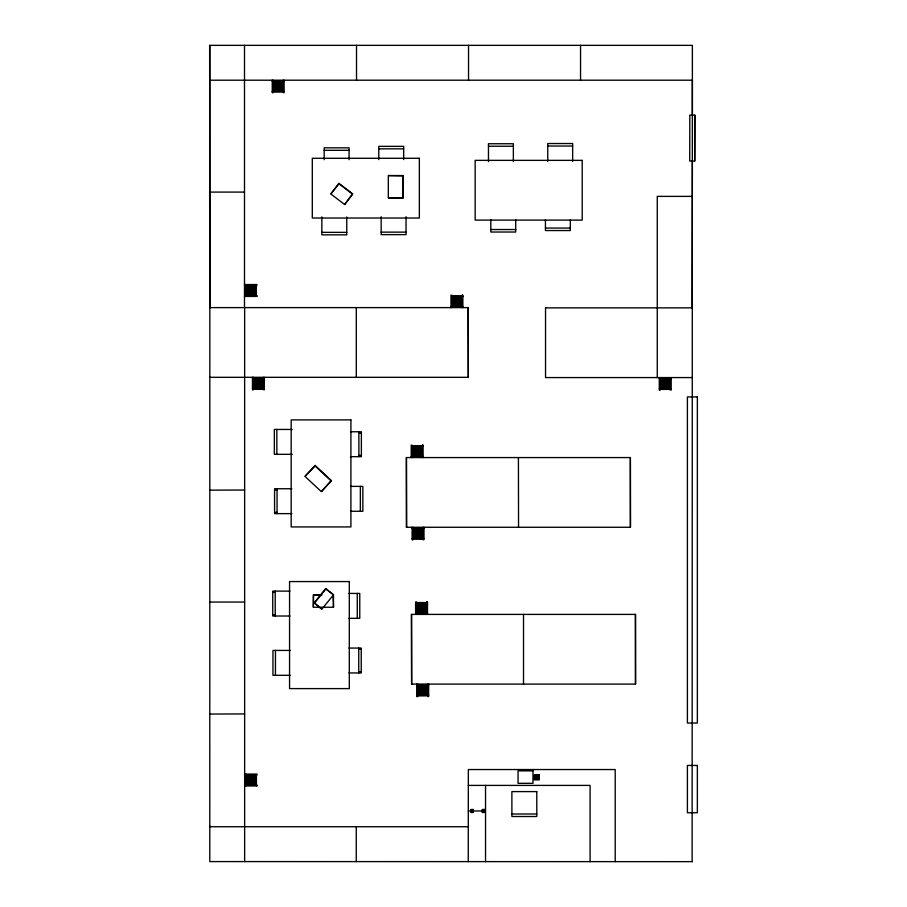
<?xml version="1.0" encoding="UTF-8"?>
<svg xmlns="http://www.w3.org/2000/svg" width="907" height="907" viewBox="0 0 907 907"><rect width="100%" height="100%" fill="white"/><g stroke="black" fill="none" stroke-linecap="round" stroke-linejoin="round"><path stroke-width="1.36" d="M692.12 861.65L692.37 80.201L209.642 80.201M694.683 161.083L694.785 115.144L689.808 115.132L689.705 161.072L694.762 161.083L694.853 115.144M209.846 825.937L209.789 826.731L468.261 826.731M321.588 608.971L314.536 602.951L325.84 588.983L333.254 594.618M333.493 594.799L321.849 609.187L314.117 602.917L325.749 588.541L333.493 594.799L333.493 607.248L313.346 607.248L313.346 594.799L321.407 594.799M273.052 80.746L283.245 80.746M273.052 80.882L283.245 80.882M273.052 81.256L283.245 81.256M272.236 81.381L273.052 81.381M283.245 81.381L284.118 81.381M273.052 82.049L283.245 81.913M273.052 82.945L283.245 82.945M273.052 83.081L283.245 83.081M273.052 83.455L283.245 83.569M273.052 83.943L283.245 83.943M273.052 84.147L283.245 84M273.052 84.521L283.245 84.521M273.052 84.668L283.245 84.668M273.052 85.122L283.245 85.235M273.052 85.643L283.245 85.643M273.052 85.757L283.245 85.757M273.052 86.176L283.245 86.176M273.052 86.358L283.245 86.358M273.052 86.879L283.245 86.879M273.052 86.993L283.245 86.993M273.052 88.138L283.245 88.251M273.052 88.773L283.245 88.773M273.052 88.886L283.245 88.886M273.052 90.008L283.245 90.008M273.052 90.133L283.245 90.133M273.052 90.655L283.245 90.757M273.052 91.278L283.245 91.278M272.236 91.448L284.118 91.448M273.052 92.026L283.245 91.913M547.76 146.027L572.657 146.027M488.465 146.242L513.351 146.242M378.786 148.839L403.683 148.839M324.173 150.313L349.07 150.313M244.493 192.091L209.642 192.091L209.846 307.609L468.182 307.609L468.307 377.312L209.789 377.312M692.12 196.377L657.269 196.377L657.269 377.573M545.436 228.065L570.333 228.065M490.823 229.539L515.72 229.539M381.155 232.135L406.041 232.135M321.849 232.351L346.746 232.351M244.493 284.549L256.908 284.549L256.908 285.422L244.493 285.422M244.493 295.614L256.908 295.614L256.908 296.43L244.493 296.43M451.856 295.795L462.048 295.897M255.729 296.022L256.908 296.022M451.856 296.419L462.865 296.374M451.856 297.054L462.048 297.054M451.856 297.156L462.048 297.156M451.856 297.7L462.048 297.802M451.856 298.324L462.048 298.414M451.856 298.936L462.048 298.936M451.856 299.038L462.048 299.038M451.856 299.559L462.048 299.559L451.856 299.673M451.856 300.296L462.048 300.194M451.856 301.464L462.048 301.464M451.856 302.178L462.048 302.054M451.856 302.575L462.048 302.575M451.856 302.7L462.048 302.7M451.856 303.153L462.048 303.153M451.856 303.664L462.048 303.664M451.856 303.811L462.048 303.811M692.381 115.144L692.37 45.35L209.642 45.35L209.834 304.094M451.856 304.242L462.048 304.242M451.856 304.367L462.048 304.367M451.856 304.741L462.048 304.741M451.856 304.865L462.048 304.865M451.856 305.387L462.048 305.274M451.856 306.044L462.048 306.044M450.972 306.43L451.856 306.43M462.048 306.43L462.865 306.43M451.856 307.065L462.048 307.065M692.12 307.609L692.37 161.072M545.538 307.87L692.12 307.87M692.12 377.573L545.538 377.573L545.538 307.609M253.28 377.856L263.472 377.856M253.28 377.992L263.472 377.992M660.115 378.117L670.307 378.117M660.115 378.253L670.307 378.253M252.463 378.491L264.345 378.491M660.115 378.627L670.307 378.627M659.298 378.752L660.115 378.752M670.307 378.752L671.191 378.752M660.115 379.296L670.307 379.296M660.115 379.421L670.307 379.421M253.28 379.659L263.472 379.534M660.115 379.659L670.307 379.659M660.115 379.795L670.307 379.795M253.28 380.056L263.472 380.056M660.115 379.92L670.307 379.92M253.28 380.192L263.472 380.192M660.115 380.316L670.307 380.316M253.28 380.566L263.472 380.566M660.115 380.452L670.307 380.452M253.28 380.691L263.472 380.691M660.115 380.951L670.307 380.827M253.28 381.121L263.472 381.121M253.28 381.269L263.472 381.269M660.115 381.382L670.307 381.382M660.115 381.53L670.307 381.53M253.28 381.632L263.472 381.632M253.28 381.779L263.472 381.779M660.115 381.892L670.307 381.892M660.115 382.04L670.307 382.04M253.28 382.232L263.472 382.232M253.28 382.346L263.472 382.346M660.115 382.493L670.307 382.38M660.115 382.618L670.307 382.618M253.28 382.879L263.472 382.754M263.472 383.287L253.28 383.457L263.472 383.468M660.115 383.548L670.307 383.548M660.115 383.729L670.307 383.729M660.115 384.251L670.307 384.375M253.28 384.738L263.472 384.636M660.115 384.897L670.307 384.897M660.115 384.999L670.307 384.999M253.28 385.26L263.472 385.26M253.28 385.362L263.472 385.362M660.115 385.52L670.307 385.52M660.115 385.622L670.307 385.622M253.28 385.883L263.472 385.883L253.28 385.997M660.115 386.257L670.307 386.144M253.28 386.518L263.472 386.597M660.115 386.858L670.307 386.779M253.28 387.119L263.472 387.119M253.28 387.255L263.472 387.255M660.115 387.38L670.307 387.38M660.115 387.516L670.307 387.516M253.28 387.777L263.472 387.777M253.28 387.879L263.472 387.856M660.115 388.139L670.307 388.037M253.28 388.502L264.345 388.559M660.115 388.661L670.307 388.661M659.298 388.82L671.191 388.82M253.28 389.024L263.472 389.024M253.28 389.137L263.472 389.137M660.115 389.284L670.307 389.284M660.115 389.398L670.307 389.398M292.247 429.442L274.345 429.442L274.345 454.328L292.247 454.328M350.476 431.766L361.371 431.766L361.371 456.663L350.476 456.663M358.877 433.002L361.371 433.002M412.095 445.745L422.299 445.745M412.095 445.859L422.299 445.859M412.095 446.38L423.115 446.323M412.095 446.482L422.299 446.482M412.095 447.117L422.299 447.004M412.095 447.627L422.299 447.627M412.095 447.763L422.299 447.763M412.095 448.285L422.299 448.364M412.095 448.999L422.299 448.886M412.095 449.521L422.299 449.521M412.095 449.623L422.299 449.623M412.095 450.144L422.299 450.144L412.095 450.246M412.095 450.892L422.299 450.768M412.095 451.414L422.299 451.414M412.095 451.595L422.299 451.595M412.095 452.003L422.299 452.003M412.095 452.06L422.299 452.128M412.095 452.536L422.299 452.536M412.095 452.65L422.299 452.65M412.095 453.103L422.299 453.103M412.095 453.251L422.299 453.251M412.095 453.613L422.299 453.613M412.095 453.829L422.299 453.761M412.095 454.192L422.299 454.316M412.095 454.69L422.299 454.69M412.095 454.826L422.299 454.826M412.095 455.223L422.299 455.223M358.877 455.416L361.371 455.416M412.095 455.348L422.299 455.348M412.095 455.722L422.299 455.722M412.095 455.847L422.299 455.847M411.222 456.391L412.095 456.391M422.299 456.391L423.115 456.391M412.095 457.026L422.299 457.026M406.415 457.57L406.529 527.273L406.415 457.57L630.433 457.57L630.433 527.273L406.415 527.273M350.555 486.379L362.845 486.379L362.845 511.276L350.555 511.276M291.827 488.748L274.572 488.748L274.572 513.634L291.827 513.634M244.641 490.029L209.846 490.154M274.572 489.995L277.054 489.995M274.572 512.398L277.054 512.398M412.923 527.817L423.115 527.817M412.923 527.942L423.115 527.942M412.923 528.316L423.115 528.316M412.107 528.452L412.923 528.452M423.115 528.452L424 528.452M412.923 528.985L423.115 529.121M412.923 529.495L423.115 529.495M412.923 529.609L423.115 529.609M412.923 530.017L423.115 530.017M412.923 530.153L423.115 530.153M412.923 530.64L423.115 530.516M412.923 531.071L423.115 531.219M412.923 531.593L423.115 531.593M412.923 531.74L423.115 531.74M412.923 532.069L423.115 532.069M412.923 532.182L423.115 532.307M412.923 532.704L423.115 532.704M412.923 532.828L423.115 532.828M412.923 533.248L423.115 533.248M412.923 533.418L423.115 533.418M412.923 533.94L423.115 534.064M412.923 534.586L423.115 534.586M412.923 534.688L423.115 534.688M412.923 535.323L423.115 535.209M412.923 535.844L423.115 535.958M412.923 536.468L423.115 536.468M412.923 536.559L423.115 536.559M412.923 537.08L423.115 537.08M412.923 537.205L423.115 537.205M412.923 537.726L423.115 537.828M412.923 538.35L423.115 538.35M412.107 538.509L424 538.509M412.923 538.985L423.115 539.087M290.002 591.115L272.746 591.115L272.746 616.012L290.002 616.012M272.746 592.362L275.229 592.362M348.866 593.439L359.762 593.439L359.762 618.336L348.866 618.336M321.928 595.071L313.573 595.071L313.346 606.908M209.789 602.044L244.641 602.044M416.494 602.577L426.687 602.577M416.494 602.69L426.687 602.69M416.494 603.212L427.503 603.155M416.494 603.314L426.687 603.314M416.494 603.949L426.687 603.835M416.494 604.493L426.687 604.459M416.494 604.595L426.687 604.595M416.494 605.196L426.687 605.116M416.494 605.831L426.687 605.717M416.494 606.998L426.687 606.976M333.493 607.01L333.084 595.071M416.494 607.078L426.687 607.078M416.494 607.599L426.687 607.724M416.494 608.246L426.687 608.246M416.494 608.427L426.687 608.427M416.494 608.835L426.687 608.835M416.494 608.903L426.687 608.96M416.494 609.368L426.687 609.368M416.494 609.481L426.687 609.481M416.494 609.935L426.687 609.935M416.494 610.082L426.687 610.082M416.494 610.445L426.687 610.445M416.494 610.592L426.687 610.592M416.494 611.148L426.687 611.023M416.494 611.522L426.687 611.522M416.494 611.658L426.687 611.658M416.494 611.772L426.687 611.772M416.494 612.055L426.687 612.055M416.494 612.18L426.687 612.18M416.494 612.554L426.687 612.554M416.494 612.678L426.687 612.678M415.621 613.223L416.494 613.223M426.687 613.223L427.503 613.223M416.494 613.858L426.687 613.858M411.506 614.402L411.631 684.105L411.506 614.402L635.524 614.402L635.524 684.105L411.506 684.105M272.746 614.765L275.229 614.765M348.946 648.063L361.235 648.063L361.235 672.949L348.946 672.949M358.741 649.299L361.235 649.299M290.217 650.421L272.962 650.421L272.962 675.307L290.217 675.307M358.741 671.702L361.235 671.702M417.605 684.649L427.798 684.649M417.605 684.774L427.798 684.774M417.605 685.148L427.798 685.148M416.789 685.284L417.605 685.284M427.798 685.284L428.671 685.284M417.605 685.817L427.798 685.953M417.605 686.327L427.798 686.18M417.605 686.44L427.798 686.44M417.605 687.472L427.798 687.347M417.605 687.903L427.798 688.05M417.605 688.424L427.798 688.424M417.605 688.572L427.798 688.572M417.605 688.901L427.798 688.901M417.605 689.014L427.798 689.139M417.605 690.08L427.798 690.08M417.605 690.25L427.798 690.25M417.605 690.771L427.798 690.873M417.605 691.417L427.798 691.417M417.605 691.519L427.798 691.519M417.605 692.154L427.798 692.041M417.605 692.676L427.798 692.789M417.605 693.311L427.798 693.311M417.605 693.39L427.798 693.39M417.605 693.912L427.798 693.912M417.605 694.036L427.798 694.036M417.605 694.558L427.798 694.66M417.605 695.181L427.798 695.181M416.789 695.34L428.671 695.34M417.605 695.918L427.798 695.816M244.641 713.934L209.846 714.047M244.641 774.068L257.055 774.068L257.055 774.941L244.641 774.941M244.641 785.133L257.055 785.133L257.055 785.95L244.641 785.95M255.876 785.541L257.055 785.541M468.341 785.405L590.094 785.405L590.094 861.65M468.341 810.96L485.54 810.96M511.888 814.01L536.785 814.01M692.381 861.65L209.789 861.582L209.846 45.35M331.01 193.69L338.98 183.724L352.449 194.019L344.853 204.268M305.274 476.05L315.126 465.983L330.976 480.767L321.577 491.424M209.642 304.094L209.846 307.609M518.419 457.57L518.543 527.273M671.191 377.573L671.191 389.987L670.307 389.987L670.307 377.573M660.115 377.573L660.115 389.987L659.298 389.987L659.298 377.573M659.706 388.82L659.706 389.987M635.41 614.402L635.524 684.105M630.308 457.57L630.433 527.273M615.207 861.65L615.207 769.544L468.341 769.544L468.261 861.65M580.548 45.35L580.548 80.201M572.657 161.423L572.657 143.533L547.76 143.533L547.76 161.423M570.333 219.664L570.333 230.548L545.436 230.548L545.436 219.664M523.52 614.402L523.52 684.105M515.72 219.732L515.72 232.022L490.823 232.022L490.823 219.732M513.351 161.65L513.351 143.748L488.465 143.748L488.465 161.65M485.54 785.405L485.54 861.65M468.534 45.35L468.534 80.201M468.182 307.609L468.307 377.312M462.865 307.609L462.865 295.194L462.048 295.194L462.048 307.609M462.457 295.194L462.457 296.374M451.856 307.609L451.856 295.194L450.972 295.194L450.972 307.609M428.671 684.105L428.671 696.519L427.798 696.519L427.798 684.105M427.503 614.402L427.503 601.987L426.687 601.987L426.687 614.402M427.095 601.987L427.095 603.155M424 527.273L424 539.688L423.115 539.688L423.115 527.273M423.115 457.57L423.115 445.156L422.299 445.156L422.299 457.57M422.707 445.156L422.707 446.323M417.605 684.105L417.605 696.519L416.789 696.519L416.789 684.105M417.197 695.34L417.197 696.519M416.494 614.402L416.494 601.987L415.621 601.987L415.621 614.402M412.923 527.273L412.923 539.688L412.107 539.688L412.107 527.273M412.515 538.509L412.515 539.688M412.095 457.57L412.095 445.156L411.222 445.156L411.222 457.57M406.041 216.739L406.041 234.63L381.155 234.63L381.155 216.739M403.683 159.587L403.683 146.356L378.786 146.356L378.786 159.587M388.638 175.573L402.98 175.845L402.98 197.783L388.638 197.987M360.351 486.379L360.351 511.276M358.877 431.766L358.877 456.663M358.741 648.063L358.741 672.949M357.267 593.439L357.267 618.336M356.519 45.35L356.519 80.201M356.304 307.609L356.304 377.312M356.258 826.731L356.258 861.582M349.07 159.711L349.07 147.83L324.173 147.83L324.173 159.711M346.746 216.954L346.746 234.845L321.849 234.845L321.849 216.954M284.118 80.201L284.118 92.616L283.245 92.616L283.245 80.201M277.054 488.748L277.054 513.634M276.839 429.442L276.839 454.328M275.456 650.421L275.456 675.307M275.229 591.115L275.229 616.012M273.052 80.201L273.052 92.616L272.236 92.616L272.236 80.201M272.644 91.448L272.644 92.616M264.345 377.312L264.345 389.727L263.472 389.727L263.472 377.312M256.352 774.941L256.454 785.133M256.205 285.422L256.307 295.614M255.831 774.941L255.831 785.133M255.729 284.549L255.683 295.614M255.717 774.941L255.717 785.133M255.57 285.422L255.57 295.614M255.048 285.422L255.048 295.614M255.196 774.941L255.094 785.133M254.946 285.422L254.946 295.614M254.55 774.941L254.572 785.133M254.3 285.422L254.425 295.614M254.448 774.941L254.448 785.133M253.926 774.941L253.926 785.133M253.779 285.422L253.779 295.614M253.847 774.941L253.847 785.133M253.699 285.422L253.699 295.614M253.28 377.312L253.28 389.727L252.463 389.727L252.463 377.312M253.325 774.941L253.212 785.133M252.872 388.559L252.872 389.727M252.668 774.941L252.577 785.133M252.543 285.422L252.429 295.614M252.055 774.941L252.055 785.133M251.908 285.422L251.885 295.614L251.806 285.422M251.953 774.941L251.953 785.133M251.284 285.422L251.284 295.614M251.432 774.941L251.307 785.133M251.16 285.422L251.16 295.614M250.785 774.941L250.785 785.133M250.638 285.422L250.638 295.614M250.615 774.941L250.615 785.133M250.468 285.422L250.468 295.614M249.924 285.422L249.992 295.614M249.674 774.941L249.55 785.133M249.402 285.422L249.527 295.614M249.108 774.941L249.108 785.133M248.813 285.422L248.96 295.614M248.96 774.941L248.96 785.133M248.439 285.422L248.439 295.614M248.439 774.941L248.586 785.133M248.291 285.422L248.235 295.614M247.86 285.422L247.86 295.614M247.883 774.941L248.008 785.133M247.747 285.422L247.747 295.614M247.52 774.941L247.52 785.133M247.384 774.941L247.384 785.133M247.271 774.941L247.271 785.133M246.976 774.941L246.976 785.133M246.829 285.422L246.715 295.614M246.863 774.941L246.863 785.133M246.341 285.422L246.341 295.614M246.353 774.941L246.489 785.133M246.205 285.422L246.205 295.614M245.82 774.068L245.82 774.941M245.82 785.133L245.82 785.95M245.672 284.549L245.672 285.422M245.672 295.614L245.672 296.43M245.037 285.422L245.037 295.614M245.185 774.941L245.185 785.133M244.641 307.609L244.641 861.582M244.505 45.35L244.493 307.609M471.221 810.087L471.98 810.291L471.221 810.087M471.221 811.652L471.935 811.946L471.255 811.561M472.4 810.087L473.159 810.291L472.4 810.087M472.4 811.652L473.159 811.856L472.4 811.652M482.581 810.087L483.34 810.291L482.581 810.087M482.581 811.652L483.34 811.856L482.626 811.561M483.76 810.087L484.519 810.291L483.76 810.087M483.76 811.652L484.474 811.946L483.794 811.561M338.901 183.373L330.806 193.951L344.649 204.54L352.732 193.951L338.901 183.373M315.148 465.45L304.967 476.379L321.361 491.651L331.543 480.733L315.148 465.45M283.245 82.424L273.052 82.424L283.245 82.537M283.245 87.514L273.052 87.514L283.245 87.628M283.245 89.408L273.052 89.408L283.245 89.487M419.34 158.283L312.303 158.283L312.303 218.02L419.34 218.02L419.34 158.283M582.203 160.358L475.166 160.358L475.166 220.106L582.203 220.106L582.203 160.358M403.252 175.573L388.321 175.573L388.321 197.987L403.252 197.987L403.252 175.573M462.048 300.818L451.856 300.818L462.048 300.943M462.048 303.289L451.856 303.289L462.048 303.346M462.048 305.761L451.856 305.761L462.048 305.897M263.472 379.035L253.28 379.035L263.472 379.16M670.307 383.015L660.115 383.015L670.307 383.139M263.472 383.99L253.28 383.99L263.472 384.115M697.358 396.926L687.404 396.926L687.404 723.038L697.358 723.038L697.358 396.926M350.918 419.896L291.17 419.896L291.17 526.933L350.918 526.933L350.918 419.896M349.308 581.568L289.56 581.568L289.56 688.606L349.308 688.606L349.308 581.568M426.687 606.352L416.494 606.352L426.687 606.454M427.798 686.848L417.605 686.848L427.798 686.984M427.798 689.535L417.605 689.535L427.798 689.66M697.358 765.451L687.404 765.451L687.404 812.751L697.358 812.751L697.358 765.451M532.987 770.859L518.056 770.859L518.056 783.308L532.987 783.308L532.987 770.859M539.223 774.907L534.246 774.907L534.246 779.884L539.223 779.884L539.223 774.907M538.701 775.383L534.994 775.383L534.994 779.238L538.701 779.238L538.701 775.383M537.239 776.811L536.003 776.811L536.003 778.059L537.239 778.059L537.239 776.811M536.785 791.607L511.888 791.607L511.888 816.504L536.785 816.504L536.785 791.607M473.341 809.486L470.846 809.486L470.846 812.468L473.341 812.468L473.341 809.486M484.701 809.486L482.207 809.486L482.207 812.468L484.701 812.468L484.701 809.486M253.178 295.614L253.178 285.422L253.064 295.614M250.196 785.133L250.196 774.941L250.071 785.133M247.373 295.614L247.373 285.422L247.237 295.614"/></g></svg>
